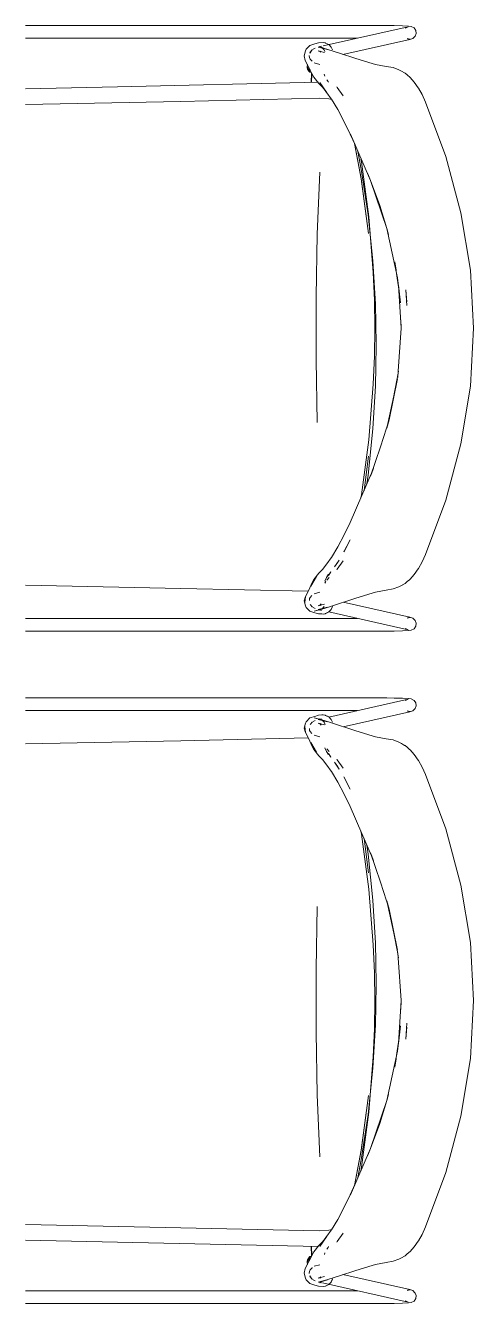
# Model space of a CAD drawing. Header units: millimetres. Extents: x 90978 to 295199, y -4084 to 97293.
# Drawn here: x 228000 to 228385, y 22986 to 24086 of the extents above; entities that cross this region are included whole.
import ezdxf

# ---------------------------------------------------------------- set-up
doc = ezdxf.new("R2010")
doc.units = ezdxf.units.MM
doc.header["$MEASUREMENT"] = 0
doc.layers.add('G-IMPT', color=8, linetype='CONTINUOUS', lineweight=9)
doc.layers.add('I-FURN', color=8, linetype='CONTINUOUS', lineweight=9)

msp = doc.modelspace()

# ---------------------------------------------------------------- linework, layer by layer
at = {"layer": 'G-IMPT'}
for p, q in [((227999.9, 24085.6), (228310.4, 24085.6)), ((228255.9, 24068.1), (228328.8, 24084.5)), ((228316.7, 24085.6), (228310.4, 24085.6)), ((228316.7, 24085.6), (228323.9, 24085.4)), ((228323.9, 24085.4), (228329.1, 24085.1)), ((228328.8, 24084.5), (228326.7, 24083.5)), ((228326.9, 24083.7), (228326.7, 24083.5)), ((228329.1, 24085.1), (228331.5, 24084.8)), ((228331.5, 24084.8), (228333.9, 24083.6)), ((228333.9, 24083.6), (228335.4, 24081.4)), ((227999.9, 24074.7), (228285.3, 24074.7)), ((228330.4, 24073.7), (228272.8, 24060.8)), ((228328.1, 24074.4), (228330.6, 24073.9)), ((228328.3, 24074.3), (228330.6, 24073.9)), ((228330.4, 24073.7), (228332.9, 24074.5)), ((228334.7, 24076.3), (228332.9, 24074.5)), ((228332.9, 24074.5), (228333.2, 24074.8)), ((228334.7, 24076.3), (228335, 24076.6)), ((228335.7, 24078.8), (228335, 24076.6)), ((228335.7, 24078.8), (228335.4, 24081.4)), ((228240.6, 24063.8), (228239.5, 24059.6)), ((228241.1, 24065.2), (228240.6, 24063.8)), ((228244.2, 24068.4), (228241.1, 24065.2)), ((228244.2, 24068.4), (228248.5, 24069.8)), ((228245.4, 24063.4), (228244.2, 24061.8)), ((228244.2, 24061.8), (228245, 24062.9)), ((228244.4, 24062.4), (228246.6, 24065)), ((228245.4, 24063.4), (228245, 24062.9)), ((228248.9, 24066.1), (228247.2, 24065.3)), ((228248.4, 24065.8), (228247.2, 24065.3)), ((228251.7, 24070.8), (228248.5, 24069.8)), ((228258.9, 24065.4), (228251.4, 24067.1)), ((228251.4, 24067.1), (228259.6, 24065.1)), ((228251.5, 24064), (228253.6, 24063)), ((228251.5, 24064), (228257, 24062.4)), ((228251.7, 24070.8), (228255.7, 24071)), ((228252.4, 24067.3), (228251.8, 24067.1)), ((228252.4, 24067.3), (228251.8, 24067.1)), ((228252.4, 24067.3), (228251.8, 24067.1)), ((228252.4, 24067.3), (228254.4, 24067.8)), ((228256, 24066.2), (228252.8, 24067.7)), ((228254.9, 24066.4), (228252.8, 24067.7)), ((228253.8, 24062.7), (228252.8, 24063.7)), ((228252.8, 24063.7), (228253.6, 24063)), ((228253.8, 24062.7), (228253.2, 24063.4)), ((228256, 24066.2), (228253.7, 24067)), ((228253.7, 24067), (228259.6, 24065.1)), ((228254.9, 24066.4), (228256.3, 24064.9)), ((228257.4, 24070.7), (228255.7, 24071)), ((228257.3, 24063.2), (228256.6, 24064.6)), ((228257.4, 24070.7), (228257.7, 24070.6)), ((228257.7, 24070.6), (228260.6, 24069.2)), ((228258.9, 24065.4), (228270.7, 24061.5)), ((228260.9, 24069), (228260.6, 24069.2)), ((228260.9, 24069), (228262.7, 24067.1)), ((228263.9, 24064.7), (228262.7, 24067.1)), ((228262.8, 24066.9), (228262.7, 24067.1)), ((228263.9, 24064.6), (228262.7, 24067.1)), ((228262.8, 24066.9), (228263.9, 24064.6)), ((228263.9, 24064.7), (228263.9, 24064.6)), ((228270.7, 24061.5), (228283.1, 24057.6)), ((228240.3, 24055.6), (228239.5, 24059.6)), ((228240.3, 24055.6), (228244.7, 24047.1)), ((228243.7, 24059.9), (228243.8, 24059.3)), ((228244.2, 24057.3), (228243.8, 24059.3)), ((228244.5, 24056.8), (228244.2, 24057.3)), ((228244.5, 24056.8), (228246.2, 24054.9)), ((228248.1, 24053.5), (228252.9, 24052.2)), ((228283.1, 24057.6), (228295.1, 24053.8)), ((228300.7, 24052.1), (228295.1, 24053.8)), ((228310, 24050.5), (228300.7, 24052.1)), ((228310, 24050.5), (228316, 24049.4)), ((228245.9, 24044.3), (228243.7, 24049.1)), ((228243.7, 24049.1), (228244.7, 24047.1)), ((228245.4, 24036.6), (228245.7, 24044.7)), ((228246.1, 24043.9), (228245.8, 24037.7)), ((228246.1, 24043.9), (228245.8, 24036.6)), ((228245.9, 24044.3), (228247.9, 24041.2)), ((228247.9, 24041.2), (228252.2, 24035.8)), ((228257.3, 24042.2), (228256.7, 24043.7)), ((228259, 24039), (228260.1, 24037.4)), ((228320.9, 24047.6), (228316, 24049.4)), ((228320.9, 24047.6), (228323.2, 24046.4)), ((228325.8, 24044.9), (228323.2, 24046.4)), ((228326.2, 24044.6), (228325.8, 24044.9)), ((228326.2, 24044.6), (228328.1, 24043.1)), ((228328.1, 24043.1), (228330.6, 24040.9)), ((228330.6, 24040.9), (228332.4, 24039)), ((228334.1, 24036.9), (228332.4, 24039)), ((227999.9, 24031.3), (228078.9, 24032.9)), ((228251.8, 24036.8), (228078.9, 24032.9)), ((228251.8, 24036.8), (228251.8, 24036.8)), ((228255.1, 24032.6), (228252.2, 24035.8)), ((228253, 24036.6), (228258.1, 24028.8)), ((228253, 24036.6), (228258.6, 24028.3)), ((228255.1, 24032.6), (228258.6, 24028.3)), ((228258.1, 24028.8), (228263.6, 24021.5)), ((228260.5, 24036.8), (228260.1, 24037.4)), ((228267.5, 24032.9), (228267.8, 24032.4)), ((228267.8, 24032.4), (228273.1, 24025.1)), ((228337.5, 24032.1), (228334.1, 24036.9)), ((228337.5, 24032.1), (228337.7, 24031.8)), ((228340.9, 24026.2), (228337.7, 24031.8)), ((227999.9, 24017.7), (228133.5, 24020.4)), ((228252.4, 24023.1), (228133.5, 24020.4)), ((228260.7, 24022.7), (228252.4, 24023.1)), ((228263.6, 24022), (228260.7, 24022.7)), ((228268.4, 24013.3), (228263, 24022.2)), ((228263.6, 24021.5), (228263, 24022.2)), ((228343.7, 24019.8), (228340.9, 24026.2)), ((228361.3, 23972.9), (228343.7, 24019.8)), ((228273.9, 24002.8), (228268.4, 24013.3)), ((228273.9, 24002.8), (228279.1, 23992.2)), ((228283.3, 23982.9), (228279.1, 23992.2)), ((228283.3, 23982.9), (228279.2, 23992.3)), ((228296.4, 23952.3), (228279.2, 23992.3)), ((228282.7, 23984.2), (228288.4, 23954)), ((228288.5, 23953.9), (228282.7, 23984.1)), ((228288.6, 23962.1), (228285.7, 23977.2)), ((228374.3, 23924.5), (228361.3, 23972.9)), ((228288.7, 23968.4), (228288.3, 23970.5)), ((228288.6, 23962.1), (228294.5, 23922.9)), ((228295.1, 23921.1), (228288.7, 23968.4)), ((228252.8, 23959.4), (228250.7, 23906.1)), ((228294.9, 23906.7), (228288.4, 23954)), ((228288.5, 23953.9), (228294.9, 23906.7)), ((228294.2, 23958), (228296.4, 23952.3)), ((228294.2, 23958), (228296.4, 23952.3)), ((228296.4, 23952.3), (228310.5, 23911.1)), ((228296.4, 23952.3), (228304.4, 23930.8)), ((228296.4, 23952.3), (228304.4, 23930.8)), ((228310.5, 23911.1), (228304.4, 23930.8)), ((228304.4, 23930.8), (228310.4, 23911.1)), ((228294.5, 23922.9), (228298.6, 23883.2)), ((228298.9, 23873.3), (228295.1, 23921.1)), ((228374.3, 23924.5), (228382.4, 23875.1)), ((228311.9, 23905.9), (228310.4, 23911.1)), ((228319.8, 23868.6), (228310.5, 23911.1)), ((228310.5, 23911.1), (228311.9, 23905.9)), ((228249.7, 23852.2), (228250.7, 23906.1)), ((228298.6, 23883.2), (228300.7, 23846.1)), ((228317.3, 23882.4), (228318.6, 23875.2)), ((228317.3, 23882.4), (228319.4, 23868.3)), ((228385, 23825.2), (228382.4, 23875.1)), ((228298.9, 23873.3), (228299.9, 23849.3)), ((228319.4, 23868.3), (228321.1, 23857.2)), ((228319.8, 23868.6), (228322.2, 23847)), ((228319.8, 23868.6), (228321.1, 23857.2)), ((228249.7, 23852.2), (228249.7, 23798.2)), ((228322.8, 23825.2), (228320.5, 23862.2)), ((228320.5, 23862.2), (228321.1, 23857.2)), ((228322.2, 23847), (228321.1, 23857.2)), ((228327.6, 23848.1), (228327, 23858.3)), ((228327, 23858.3), (228327.7, 23844.7)), ((228299.9, 23849.3), (228300.2, 23825.2)), ((228300.7, 23846.1), (228301.1, 23829.8)), ((228301.1, 23829.8), (228301.5, 23811)), ((228322.8, 23825.2), (228322.7, 23832.6)), ((228322.8, 23825.2), (228322.7, 23832.6)), ((228300.2, 23825.2), (228299.9, 23801.1)), ((228320.4, 23788.3), (228322.8, 23825.2)), ((228385, 23825.2), (228382.4, 23775.3)), ((228301.1, 23792.1), (228301.5, 23811)), ((228250.7, 23744.3), (228249.7, 23798.2)), ((228298.9, 23777.1), (228299.9, 23801.1)), ((228301.1, 23792.1), (228300.7, 23775.8)), ((228320.5, 23788.2), (228319.4, 23781.9)), ((228320.4, 23788.3), (228319.9, 23782.9)), ((228320.5, 23788.2), (228320.1, 23784.8)), ((228295.1, 23729.3), (228298.9, 23777.1)), ((228298.6, 23738.8), (228300.7, 23775.8)), ((228310.5, 23739.3), (228319.8, 23781.8)), ((228319.4, 23781.9), (228312.4, 23746.4)), ((228312.4, 23746.4), (228319.8, 23781.8)), ((228374.3, 23725.9), (228382.4, 23775.3)), ((228312.4, 23746.4), (228310.2, 23739.4)), ((228310.5, 23739.3), (228312.4, 23746.4)), ((228298.6, 23738.8), (228294.5, 23699)), ((228305, 23723.2), (228310.2, 23739.4)), ((228295.1, 23729.3), (228288.7, 23682)), ((228305, 23723.2), (228296.4, 23698.1)), ((228361.3, 23677.5), (228374.3, 23725.9)), ((228290.9, 23685.6), (228294.9, 23715.2)), ((228290.9, 23685.5), (228294.9, 23715.2)), ((228279.1, 23658.2), (228299, 23704.6)), ((228293.4, 23691.4), (228294.5, 23699)), ((228296.4, 23698.1), (228299, 23704.6)), ((228288.7, 23682), (228288.2, 23679.3)), ((228361.3, 23677.5), (228343.8, 23630.7)), ((228279.1, 23658.2), (228273.9, 23647.6)), ((228273.9, 23647.6), (228268.4, 23637.1)), ((228273.6, 23632.8), (228279.1, 23643.2)), ((228279.1, 23643.2), (228274.1, 23633.7)), ((228263, 23628.2), (228268.4, 23637.1)), ((228273.6, 23632.8), (228274.1, 23633.7)), ((228258.1, 23621.6), (228255.1, 23617.8)), ((228258.1, 23621.6), (228263.6, 23628.9)), ((228263, 23628.2), (228263.6, 23628.9)), ((228265.6, 23620), (228269.6, 23625.9)), ((228265.6, 23620), (228268.3, 23624)), ((228273.1, 23625.3), (228267.8, 23618)), ((228269.6, 23625.9), (228268.3, 23624)), ((228337.7, 23618.6), (228340.9, 23624.2)), ((228343.8, 23630.7), (228340.9, 23624.2)), ((228250, 23611.6), (228245.2, 23603.3)), ((228247.7, 23607.9), (228250, 23611.6)), ((228247.9, 23609.2), (228252.2, 23614.6)), ((228252.2, 23614.6), (228255.1, 23617.8)), ((228257.1, 23607.7), (228259, 23611.4)), ((228258.7, 23610.9), (228257.1, 23607.7)), ((228258.7, 23610.9), (228260.5, 23613.6)), ((228258.7, 23610.9), (228260.1, 23613)), ((228258.7, 23610.9), (228259, 23611.4)), ((228258.8, 23608.5), (228261, 23610.9)), ((228260.1, 23613), (228260.5, 23613.6)), ((228260.3, 23612.7), (228262.4, 23615.8)), ((228262, 23615.2), (228260.3, 23612.7)), ((228262, 23615.2), (228262.4, 23615.8)), ((228267.5, 23617.5), (228267.8, 23618)), ((228330.6, 23609.5), (228332.4, 23611.4)), ((228334.1, 23613.5), (228332.4, 23611.4)), ((228334.1, 23613.5), (228337.5, 23618.3)), ((228337.7, 23618.6), (228337.5, 23618.3)), ((228133.5, 23601.5), (227999.9, 23604.2)), ((228242.9, 23599.1), (228133.5, 23601.5)), ((228240.4, 23594), (228243.4, 23600)), ((228245.9, 23606.1), (228243.4, 23600)), ((228247.7, 23607.9), (228245.2, 23603.3)), ((228245.9, 23606.1), (228247.9, 23609.2)), ((228258, 23607.3), (228257.2, 23606.1)), ((228300.7, 23598.3), (228309.9, 23599.9)), ((228309.9, 23599.9), (228316, 23601)), ((228316, 23601), (228320.9, 23602.8)), ((228326.2, 23605.8), (228320.9, 23602.8)), ((228323.2, 23604), (228320.9, 23602.8)), ((228321.9, 23603.4), (228320.9, 23602.8)), ((228321.9, 23603.4), (228326.2, 23605.8)), ((228325.8, 23605.5), (228323.2, 23604)), ((228326.2, 23605.8), (228325.8, 23605.5)), ((228326.2, 23605.8), (228328.1, 23607.3)), ((228328.1, 23607.3), (228330, 23609)), ((228330.6, 23609.5), (228330, 23609)), ((228239.5, 23590.8), (228240.7, 23594.4)), ((228239.5, 23590.8), (228240.6, 23586.6)), ((228239.9, 23589.4), (228240.7, 23594.4)), ((228239.9, 23589.4), (228240.4, 23594)), ((228243.9, 23591.1), (228244, 23592.7)), ((228244.5, 23593.6), (228244, 23592.7)), ((228244.5, 23593.6), (228246, 23595.3)), ((228248.1, 23596.8), (228252.9, 23598.2)), ((228251.5, 23586.4), (228257, 23588)), ((228252.8, 23586.7), (228254.2, 23588.1)), ((228254.2, 23588.1), (228253.3, 23587.1)), ((228283.1, 23592.8), (228262, 23586)), ((228273, 23589.6), (228330.4, 23576.7)), ((228295.1, 23596.6), (228283.1, 23592.8)), ((228300.7, 23598.3), (228295.1, 23596.6)), ((228240.6, 23586.6), (228241.1, 23585.2)), ((228241.1, 23585.2), (228244.2, 23582)), ((228248.5, 23580.6), (228244.2, 23582)), ((228244.7, 23587.6), (228246.7, 23585.3)), ((228248.4, 23584.6), (228247.2, 23585)), ((228247.2, 23585), (228248.8, 23584.3)), ((228248.1, 23581.8), (228256, 23584.2)), ((228248.1, 23581.8), (228253.7, 23583.4)), ((228248.5, 23580.6), (228251.7, 23579.6)), ((228251.4, 23583.3), (228259.5, 23585.3)), ((228251.4, 23583.3), (228258.3, 23585)), ((228251.5, 23586.4), (228253.9, 23587.7)), ((228251.7, 23579.6), (228254.5, 23579.5)), ((228251.8, 23583.3), (228252.5, 23583.1)), ((228252.5, 23583.1), (228251.8, 23583.3)), ((228252.5, 23583.1), (228251.8, 23583.3)), ((228254.4, 23582.6), (228252.5, 23583.1)), ((228252.8, 23586.7), (228253.9, 23587.7)), ((228252.8, 23582.7), (228256, 23584.2)), ((228252.8, 23582.7), (228254.9, 23584)), ((228253.7, 23583.4), (228262, 23586)), ((228254.5, 23579.5), (228255.7, 23579.4)), ((228254.9, 23584), (228256.6, 23585.8)), ((228257.4, 23579.7), (228255.7, 23579.4)), ((228257.4, 23579.7), (228260.9, 23581.4)), ((228257.4, 23579.7), (228260.6, 23581.2)), ((228257.4, 23579.7), (228257.7, 23579.8)), ((228260.9, 23581.4), (228257.7, 23579.8)), ((228259.5, 23585.3), (228258.3, 23585)), ((228260.6, 23581.2), (228262.7, 23583.3)), ((228262.4, 23583), (228260.6, 23581.2)), ((228260.9, 23581.4), (228260.6, 23581.2)), ((228328.8, 23565.9), (228260.6, 23581.2)), ((228262.4, 23583), (228260.9, 23581.4)), ((228262.8, 23583.5), (228262.7, 23583.3)), ((228263.9, 23585.7), (228262.8, 23583.5)), ((228263.9, 23585.7), (228263.9, 23585.8)), ((228285.3, 23575.7), (227999.9, 23575.7)), ((228328.8, 23565.9), (228326.7, 23566.9)), ((228326.7, 23566.9), (228326.9, 23566.7)), ((228328.1, 23576), (228330.6, 23576.5)), ((228328.3, 23576.1), (228330.6, 23576.5)), ((228330.4, 23576.7), (228332.9, 23575.9)), ((228331.5, 23565.6), (228333.9, 23566.8)), ((228332.9, 23575.9), (228333.2, 23575.6)), ((228335, 23573.8), (228333.2, 23575.6)), ((228333.9, 23566.8), (228335.4, 23569)), ((228335, 23573.8), (228335.7, 23571.6)), ((228335.4, 23569), (228335.7, 23571.6)), ((227999.9, 23564.8), (228310.4, 23564.8)), ((228310.4, 23564.8), (228316.7, 23564.8)), ((228323.9, 23565), (228316.7, 23564.8)), ((228329.1, 23565.3), (228323.9, 23565)), ((228331.5, 23565.6), (228329.1, 23565.3)), ((227999.9, 23507.3), (228310.4, 23507.3)), ((228328.8, 23506.2), (228260.6, 23490.8)), ((228310.4, 23507.3), (228316.7, 23507.2)), ((228323.9, 23507.1), (228316.7, 23507.2)), ((228329.1, 23506.8), (228323.9, 23507.1)), ((228328.8, 23506.2), (228326.7, 23505.2)), ((228326.7, 23505.2), (228326.9, 23505.4)), ((228331.5, 23506.4), (228329.1, 23506.8)), ((228331.5, 23506.4), (228333.9, 23505.2)), ((228333.9, 23505.2), (228335.4, 23503.1)), ((228335, 23498.3), (228335.7, 23500.4)), ((228335.4, 23503.1), (228335.7, 23500.4)), ((228285.3, 23496.4), (227999.9, 23496.4)), ((228241.1, 23486.8), (228244.2, 23490.1)), ((228248.5, 23491.4), (228244.2, 23490.1)), ((228248.1, 23490.3), (228253.7, 23488.6)), ((228248.1, 23490.3), (228256, 23487.9)), ((228248.5, 23491.4), (228251.7, 23492.4)), ((228251.7, 23492.4), (228254.5, 23492.6)), ((228254.4, 23489.4), (228252.5, 23489)), ((228252.8, 23489.4), (228254.9, 23488.1)), ((228252.8, 23489.4), (228256, 23487.9)), ((228254.5, 23492.6), (228255.7, 23492.7)), ((228257.4, 23492.4), (228255.7, 23492.7)), ((228257.4, 23492.4), (228260.9, 23490.7)), ((228257.4, 23492.4), (228257.7, 23492.3)), ((228257.4, 23492.4), (228260.6, 23490.9)), ((228260.9, 23490.7), (228257.7, 23492.3)), ((228262.4, 23489.1), (228260.6, 23490.9)), ((228260.9, 23490.7), (228260.6, 23490.9)), ((228260.6, 23490.9), (228262.7, 23488.8)), ((228262.4, 23489.1), (228260.9, 23490.7)), ((228273, 23482.5), (228330.4, 23495.3)), ((228328.1, 23496.1), (228330.6, 23495.6)), ((228328.3, 23495.9), (228330.6, 23495.6)), ((228330.4, 23495.3), (228332.9, 23496.1)), ((228332.9, 23496.1), (228333.2, 23496.4)), ((228335, 23498.3), (228333.2, 23496.4)), ((228239.5, 23481.3), (228240.6, 23485.5)), ((228239.5, 23481.3), (228240.7, 23477.6)), ((228239.9, 23482.7), (228240.7, 23477.6)), ((228239.9, 23482.7), (228240.4, 23478)), ((228240.4, 23478), (228243.4, 23472)), ((228240.6, 23485.5), (228241.1, 23486.8)), ((228243.9, 23481), (228244, 23479.4)), ((228244.5, 23478.4), (228244, 23479.4)), ((228244.5, 23478.4), (228246, 23476.8)), ((228244.7, 23484.5), (228246.7, 23486.8)), ((228247.2, 23487), (228248.8, 23487.8)), ((228248.4, 23487.5), (228247.2, 23487)), ((228251.4, 23488.8), (228259.5, 23486.7)), ((228251.4, 23488.8), (228258.3, 23487.1)), ((228251.5, 23485.6), (228253.9, 23484.4)), ((228251.5, 23485.6), (228257, 23484.1)), ((228252.8, 23485.4), (228253.9, 23484.4)), ((228252.8, 23485.4), (228254.2, 23483.9)), ((228254.2, 23483.9), (228253.3, 23485)), ((228253.7, 23488.6), (228262, 23486.1)), ((228254.9, 23488.1), (228256.6, 23486.3)), ((228257.5, 23484.4), (228256.6, 23486.3)), ((228259.5, 23486.7), (228258.3, 23487.1)), ((228283.1, 23479.3), (228262, 23486.1)), ((228262.8, 23488.6), (228262.7, 23488.8)), ((228263.9, 23486.4), (228262.8, 23488.6)), ((228263.9, 23486.4), (228263.9, 23486.3)), ((228295.1, 23475.5), (228283.1, 23479.3)), ((228133.5, 23470.5), (227999.9, 23467.8)), ((228242.9, 23473), (228133.5, 23470.5)), ((228245.9, 23466), (228243.4, 23472)), ((228247.7, 23464.1), (228245.2, 23468.8)), ((228250, 23460.5), (228245.2, 23468.8)), ((228248.1, 23475.2), (228252.9, 23473.9)), ((228300.7, 23473.8), (228295.1, 23475.5)), ((228300.7, 23473.8), (228309.9, 23472.2)), ((228309.9, 23472.2), (228316, 23471.1)), ((228316, 23471.1), (228320.9, 23469.3)), ((228321.9, 23468.7), (228320.9, 23469.3)), ((228326.2, 23466.3), (228320.9, 23469.3)), ((228323.2, 23468.1), (228320.9, 23469.3)), ((228321.9, 23468.7), (228326.2, 23466.3)), ((228325.8, 23466.5), (228323.2, 23468.1)), ((228245.9, 23466), (228247.9, 23462.9)), ((228247.7, 23464.1), (228250, 23460.5)), ((228247.9, 23462.9), (228252.2, 23457.4)), ((228252.2, 23457.4), (228255.1, 23454.2)), ((228258.7, 23461.2), (228257.1, 23464.4)), ((228257.1, 23464.4), (228259, 23460.6)), ((228258.7, 23461.2), (228259, 23460.6)), ((228258.7, 23461.2), (228260.1, 23459)), ((228258.7, 23461.2), (228260.5, 23458.5)), ((228258.8, 23463.5), (228261, 23461.1)), ((228260.1, 23459), (228260.5, 23458.5)), ((228262, 23456.9), (228260.3, 23459.4)), ((228260.3, 23459.4), (228262.4, 23456.3)), ((228262, 23456.9), (228262.4, 23456.3)), ((228326.2, 23466.3), (228325.8, 23466.5)), ((228326.2, 23466.3), (228328.1, 23464.8)), ((228328.1, 23464.8), (228330, 23463)), ((228330.6, 23462.5), (228330, 23463)), ((228330.6, 23462.5), (228332.4, 23460.7)), ((228334.1, 23458.6), (228332.4, 23460.7)), ((228334.1, 23458.6), (228337.5, 23453.7)), ((228258.1, 23450.5), (228255.1, 23454.2)), ((228258.1, 23450.5), (228263.6, 23443.1)), ((228265.6, 23452.1), (228269.6, 23446.1)), ((228265.6, 23452.1), (228268.3, 23448.1)), ((228267.5, 23454.6), (228267.8, 23454.1)), ((228273.1, 23446.8), (228267.8, 23454.1)), ((228269.6, 23446.1), (228268.3, 23448.1)), ((228337.7, 23453.4), (228337.5, 23453.7)), ((228337.7, 23453.4), (228340.9, 23447.8)), ((228343.8, 23441.3), (228340.9, 23447.8)), ((228263, 23443.9), (228263.6, 23443.1)), ((228263, 23443.9), (228268.4, 23434.9)), ((228273.9, 23424.5), (228268.4, 23434.9)), ((228273.6, 23439.3), (228279.1, 23428.9)), ((228273.6, 23439.3), (228274.1, 23438.3)), ((228279.1, 23428.9), (228274.1, 23438.3)), ((228361.3, 23394.6), (228343.8, 23441.3)), ((228279.1, 23413.9), (228273.9, 23424.5)), ((228279.1, 23413.9), (228299, 23367.5)), ((228288.7, 23390.1), (228288.2, 23392.7)), ((228295.1, 23342.8), (228288.7, 23390.1)), ((228361.3, 23394.6), (228374.3, 23346.2)), ((228290.9, 23386.5), (228294.9, 23356.9)), ((228290.9, 23386.5), (228294.9, 23356.9)), ((228293.4, 23380.7), (228294.5, 23373)), ((228298.6, 23333.3), (228294.5, 23373)), ((228305, 23348.9), (228296.4, 23373.9)), ((228296.4, 23373.9), (228299, 23367.5)), ((228305, 23348.9), (228310.2, 23332.7)), ((228374.3, 23346.2), (228382.4, 23296.8)), ((228295.1, 23342.8), (228298.9, 23295)), ((228250.7, 23327.8), (228249.7, 23273.9)), ((228298.6, 23333.3), (228300.7, 23296.2)), ((228312.4, 23325.7), (228310.2, 23332.7)), ((228310.5, 23332.8), (228312.4, 23325.7)), ((228310.5, 23332.8), (228319.8, 23290.2)), ((228319.4, 23290.2), (228312.4, 23325.7)), ((228312.4, 23325.7), (228319.8, 23290.2)), ((228298.9, 23295), (228299.9, 23270.9)), ((228301.1, 23279.9), (228300.7, 23296.2)), ((228385, 23246.9), (228382.4, 23296.8)), ((228320.5, 23283.8), (228319.4, 23290.2)), ((228320.4, 23283.8), (228320, 23288)), ((228320.5, 23283.8), (228320.1, 23287.3)), ((228320.4, 23283.8), (228322.8, 23246.9)), ((228249.7, 23219.8), (228249.7, 23273.9)), ((228300.2, 23246.9), (228299.9, 23270.9)), ((228301.1, 23279.9), (228301.5, 23261.1)), ((228301.1, 23242.2), (228301.5, 23261.1)), ((228299.9, 23222.8), (228300.2, 23246.9)), ((228300.7, 23226), (228301.1, 23242.2)), ((228322.8, 23246.9), (228320.5, 23209.9)), ((228322.8, 23246.9), (228322.7, 23239.4)), ((228322.8, 23246.9), (228322.7, 23239.4)), ((228385, 23246.9), (228382.4, 23197)), ((228298.6, 23188.9), (228300.7, 23226)), ((228319.8, 23203.5), (228322.2, 23225.1)), ((228322.2, 23225.1), (228321.1, 23214.8)), ((228327, 23213.8), (228327.7, 23227.4)), ((228249.7, 23219.8), (228250.7, 23165.9)), ((228298.9, 23198.7), (228299.9, 23222.8)), ((228319.4, 23203.8), (228321.1, 23214.8)), ((228319.8, 23203.5), (228321.1, 23214.8)), ((228320.5, 23209.9), (228321.1, 23214.8)), ((228327.6, 23224), (228327, 23213.8)), ((228319.8, 23203.5), (228310.5, 23161)), ((228317.3, 23189.7), (228319.4, 23203.8)), ((228298.9, 23198.7), (228295.1, 23150.9)), ((228317.3, 23189.7), (228318.6, 23196.8)), ((228374.3, 23147.6), (228382.4, 23197)), ((228294.5, 23149.1), (228298.6, 23188.9)), ((228252.8, 23112.7), (228250.7, 23165.9)), ((228294.9, 23165.3), (228288.4, 23118)), ((228288.5, 23118.2), (228294.9, 23165.3)), ((228296.4, 23119.8), (228310.5, 23161)), ((228310.5, 23161), (228304.4, 23141.3)), ((228304.4, 23141.3), (228310.4, 23161)), ((228311.9, 23166.2), (228310.4, 23161)), ((228310.5, 23161), (228311.9, 23166.2)), ((228288.6, 23110), (228294.5, 23149.1)), ((228295.1, 23150.9), (228288.7, 23103.6)), ((228296.4, 23119.8), (228304.4, 23141.3)), ((228296.4, 23119.8), (228304.4, 23141.3)), ((228374.3, 23147.6), (228361.3, 23099.1)), ((228296.4, 23119.8), (228279.2, 23079.8)), ((228288.5, 23118.2), (228282.7, 23087.9)), ((228282.7, 23087.9), (228288.4, 23118)), ((228294.2, 23114), (228296.4, 23119.8)), ((228294.2, 23114), (228296.4, 23119.8)), ((228288.6, 23110), (228285.7, 23094.9)), ((228288.7, 23103.6), (228288.1, 23100.4)), ((228361.3, 23099.1), (228343.7, 23052.3)), ((228283.3, 23089.2), (228279.1, 23079.8)), ((228283.3, 23089.2), (228279.2, 23079.8)), ((228273.9, 23069.2), (228279.1, 23079.8)), ((228273.9, 23069.2), (228268.4, 23058.8)), ((227999.9, 23054.3), (228133.5, 23051.6)), ((228252.4, 23049), (228133.5, 23051.6)), ((228260.7, 23049.4), (228252.4, 23049)), ((228258.1, 23043.2), (228263.6, 23050.6)), ((228263.6, 23050.1), (228260.7, 23049.4)), ((228268.4, 23058.8), (228263, 23049.8)), ((228263.6, 23050.6), (228263, 23049.8)), ((228343.7, 23052.3), (228340.9, 23045.9)), ((227999.9, 23040.8), (228078.9, 23039.1)), ((228251.8, 23035.3), (228078.9, 23039.1)), ((228255.1, 23039.5), (228252.2, 23036.3)), ((228253, 23035.5), (228258.6, 23043.7)), ((228253, 23035.5), (228258.1, 23043.2)), ((228255.1, 23039.5), (228258.6, 23043.7)), ((228267.5, 23039.2), (228267.8, 23039.7)), ((228267.8, 23039.7), (228273.1, 23047)), ((228337.5, 23040), (228334.1, 23035.1)), ((228337.5, 23040), (228337.7, 23040.3)), ((228340.9, 23045.9), (228337.7, 23040.3)), ((228245.9, 23027.8), (228243.7, 23022.9)), ((228245.4, 23035.5), (228245.7, 23027.4)), ((228246.1, 23028.1), (228245.8, 23035.5)), ((228246.1, 23028.1), (228245.8, 23035.5)), ((228245.9, 23027.8), (228247.9, 23030.9)), ((228247.9, 23030.9), (228252.2, 23036.3)), ((228257.3, 23029.9), (228256.8, 23028.5)), ((228259, 23033.1), (228260.1, 23034.7)), ((228260.5, 23035.3), (228260.1, 23034.7)), ((228325.8, 23027.2), (228323.2, 23025.7)), ((228326.2, 23027.4), (228325.8, 23027.2)), ((228326.2, 23027.4), (228328.1, 23029)), ((228328.1, 23029), (228330.6, 23031.2)), ((228330.6, 23031.2), (228332.4, 23033)), ((228334.1, 23035.1), (228332.4, 23033)), ((228240.3, 23016.5), (228239.5, 23012.4)), ((228240.3, 23016.5), (228244.7, 23024.9)), ((228243.7, 23022.9), (228244.7, 23024.9)), ((228244.5, 23015.3), (228246.2, 23017.1)), ((228246.3, 23017.3), (228246.2, 23017.1)), ((228248.1, 23018.5), (228252.9, 23019.8)), ((228283.1, 23014.4), (228295.1, 23018.3)), ((228300.7, 23020), (228295.1, 23018.3)), ((228310, 23021.6), (228300.7, 23020)), ((228310, 23021.6), (228316, 23022.7)), ((228320.9, 23024.5), (228316, 23022.7)), ((228320.9, 23024.5), (228323.2, 23025.7)), ((228240.6, 23008.2), (228239.5, 23012.4)), ((228241.1, 23006.9), (228240.6, 23008.2)), ((228244.2, 23003.7), (228241.1, 23006.9)), ((228243.7, 23012.2), (228243.8, 23012.8)), ((228244.2, 23014.7), (228243.8, 23012.8)), ((228244.5, 23015.3), (228244.2, 23014.7)), ((228245.4, 23008.6), (228244.2, 23010.2)), ((228244.2, 23010.2), (228245, 23009.2)), ((228244.4, 23009.7), (228246.6, 23007)), ((228245.4, 23008.6), (228245, 23009.2)), ((228248.4, 23006.3), (228247.2, 23006.7)), ((228248.9, 23005.9), (228247.2, 23006.7)), ((228251.4, 23004.9), (228259.6, 23006.9)), ((228258.9, 23006.7), (228251.4, 23004.9)), ((228251.5, 23008.1), (228257, 23009.7)), ((228251.5, 23008.1), (228253.6, 23009.1)), ((228253.8, 23009.4), (228252.8, 23008.3)), ((228252.8, 23008.3), (228253.6, 23009.1)), ((228256, 23005.8), (228252.8, 23004.3)), ((228254.9, 23005.6), (228252.8, 23004.3)), ((228253.8, 23009.4), (228253.2, 23008.7)), ((228253.7, 23005.1), (228259.6, 23006.9)), ((228256, 23005.8), (228253.7, 23005.1)), ((228258.9, 23006.7), (228270.7, 23010.5)), ((228263.9, 23007.5), (228262.7, 23004.9)), ((228263.9, 23007.4), (228262.7, 23004.9)), ((228262.8, 23005.1), (228263.9, 23007.5)), ((228263.9, 23007.4), (228263.9, 23007.5)), ((228270.7, 23010.5), (228283.1, 23014.4)), ((228330.4, 22998.4), (228272.8, 23011.3)), ((227999.9, 22997.3), (228285.3, 22997.3)), ((228244.2, 23003.7), (228248.5, 23002.3)), ((228251.7, 23001.3), (228248.5, 23002.3)), ((228251.7, 23001.3), (228255.7, 23001.1)), ((228252.4, 23004.7), (228254.4, 23004.3)), ((228255.2, 23004.1), (228328.8, 22987.5)), ((228257.4, 23001.3), (228255.7, 23001.1)), ((228257.4, 23001.3), (228257.7, 23001.4)), ((228257.7, 23001.4), (228260.6, 23002.8)), ((228260.9, 23003), (228260.6, 23002.8)), ((228260.9, 23003), (228262.7, 23004.9)), ((228262.8, 23005.1), (228262.7, 23004.9)), ((228328.1, 22997.7), (228330.6, 22998.1)), ((228328.3, 22997.8), (228330.6, 22998.1)), ((228330.4, 22998.4), (228332.9, 22997.6)), ((228334.7, 22995.7), (228332.9, 22997.6)), ((228332.9, 22997.6), (228333.2, 22997.3)), ((228334.7, 22995.7), (228335, 22995.4)), ((228335.7, 22993.3), (228335, 22995.4)), ((227999.9, 22986.5), (228310.4, 22986.5)), ((228316.7, 22986.5), (228310.4, 22986.5)), ((228316.7, 22986.5), (228323.9, 22986.7)), ((228323.9, 22986.7), (228329.1, 22986.9)), ((228328.8, 22987.5), (228326.7, 22988.6)), ((228326.9, 22988.4), (228326.7, 22988.6)), ((228329.1, 22986.9), (228331.5, 22987.3)), ((228331.5, 22987.3), (228333.9, 22988.5)), ((228333.9, 22988.5), (228335.4, 22990.6)), ((228335.7, 22993.3), (228335.4, 22990.6))]:
    msp.add_line(p, q, dxfattribs=at)
at = {"layer": 'I-FURN'}
for p, q in [((228242.4, 24052), (228241.9, 24050.5)), ((228241.9, 24050.5), (228241.9, 24049.3)), ((228244.4, 24045.4), (228241.9, 24050.5)), ((228241.9, 24050.5), (228243.5, 24046.2)), ((228241.9, 24050.5), (228242.2, 24048.2)), ((228241.9, 24050.5), (228242.8, 24047.1)), ((228241.9, 24049.3), (228242.2, 24048.2)), ((228242.2, 24048.2), (228242.8, 24047.1)), ((228243.5, 24046.2), (228242.8, 24047.1)), ((228244.4, 24045.4), (228243.5, 24046.2)), ((228244.4, 24045.4), (228243.7, 24049.2)), ((228244.4, 24045.4), (228244.2, 24048)), ((228244.4, 24045.4), (228244.5, 24047.4)), ((228244.4, 24045.4), (228244.6, 24047.1)), ((228244.4, 24045.4), (228244.7, 24046.8)), ((228244.4, 24045.4), (228245.7, 24045.2)), ((228244.4, 23026.7), (228241.9, 23021.6)), ((228241.9, 23021.6), (228243.5, 23025.9)), ((228241.9, 23021.6), (228242.8, 23024.9)), ((228241.9, 23022.8), (228242.2, 23023.9)), ((228241.9, 23021.6), (228242.2, 23023.9)), ((228241.9, 23021.6), (228241.9, 23022.8)), ((228242.4, 23020), (228241.9, 23021.6)), ((228242.2, 23023.9), (228242.8, 23024.9)), ((228243.5, 23025.9), (228242.8, 23024.9)), ((228244.4, 23026.7), (228243.5, 23025.9)), ((228244.4, 23026.7), (228243.7, 23022.9)), ((228244.4, 23026.7), (228244.2, 23024.1)), ((228244.4, 23026.7), (228245.7, 23026.9)), ((228244.4, 23026.7), (228244.7, 23025.2)), ((228244.4, 23026.7), (228244.5, 23024.6)), ((228244.4, 23026.7), (228244.6, 23025))]:
    msp.add_line(p, q, dxfattribs=at)

doc.saveas('drawing.dxf')
